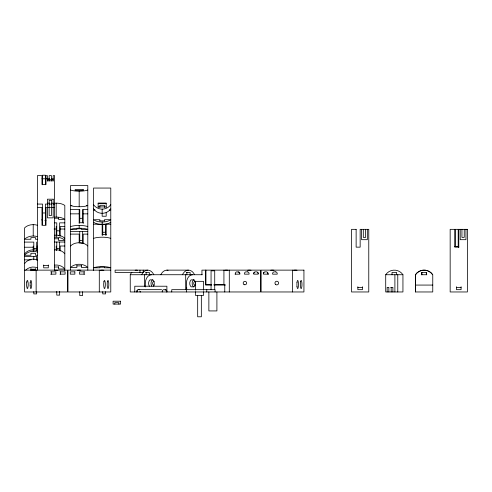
<?xml version="1.0" encoding="UTF-8"?>
<svg xmlns="http://www.w3.org/2000/svg" width="492" height="492" viewBox="0 0 492 492"><rect width="100%" height="100%" fill="white"/><g stroke="black" fill="none" stroke-linecap="round" stroke-linejoin="round"><path stroke-width="0.74" d="M257.759 272.365L258.263 274.155L253.663 274.155L254.167 272.365M268.57 274.155L263.429 274.155L263.94 272.365M30.16 282.752L30.621 280.698A4.182 0.83 -90 0 1 31.248 280.877L31.66 283.171A3.948 0.787 -90 0 1 31.629 286.246L31.162 288.294A4.182 0.83 -90 0 1 30.541 288.121L30.123 285.827M296.965 282.488L297.26 281.012A4.17 0.824 -90 0 1 298.072 281.012L298.373 282.488A3.954 0.781 -90 0 1 298.373 286.51L298.072 287.98A4.17 0.824 -90 0 1 297.26 287.98L296.965 286.51M137.163 290.532L136.997 291.965M41.98 178.787L49.594 178.787M51.746 178.787L53.185 178.787M47.435 179.611L49.163 179.611M51.457 179.611L53.185 179.611M49.163 179.654L51.457 179.654M47.435 180.798L53.185 180.798M47.435 203.165L49.594 203.165M51.746 203.165L53.185 203.165M98.142 203.639L106.186 203.639M37.386 204.069L42.552 204.069L42.552 224.746M47.435 204.069L45.424 204.069L45.424 224.746M49.163 204.069L51.457 204.069M53.185 204.069L54.618 204.069M71.967 205.551L70.565 205.551A10.375 2.688 0 0 0 87.797 205.551L86.395 205.551M98.142 206.929L106.186 206.929M37.386 207.513L41.98 207.513L41.98 225.324L46.002 225.324L46.002 207.513L54.618 207.513M70.565 209.438L79.753 209.438L79.753 222.181M87.797 209.438L82.625 209.438L82.625 222.181M93.541 209.918L95.073 209.918M109.304 209.918L110.78 209.918M42.552 212.975L45.424 212.975M70.565 213.854L79.181 213.854M83.203 213.854L87.797 213.854M54.667 218.22L58.499 218.22M79.753 218.313L82.625 218.313M99.864 220.871L104.458 220.871M79.181 222.735L83.203 222.735M54.477 222.851L56.771 222.851L56.771 235.6M64.815 222.851L59.649 222.851L59.649 236.043M93.541 224.198L110.78 224.198M64.815 226.505L60.221 226.505L60.221 236.092M54.046 229.026L56.199 229.026M60.221 229.026L64.815 229.026M56.771 230.816L59.649 230.816M70.565 231.615L87.797 231.615M102.736 232.261L105.608 232.261M70.565 234.106L79.181 234.106L79.181 243.128M87.797 234.106L83.203 234.106L83.203 243.251M102.164 234.5L106.186 234.5M58.88 235.527L60.221 235.527M54.667 238.78L58.499 238.78M37.626 239.253L35.516 239.253L35.516 237.63L30.922 237.63L30.922 239.253L24.6 239.253A10.375 7.337 0 0 1 37.595 236.689M79.753 240.6L82.625 240.6M54.477 242.027L64.815 242.027M24.6 242.095L33.794 242.095L33.794 250.477M80.522 243.128L83.203 243.128M64.815 246.006L60.221 246.006L60.221 250.988M454.374 246.578L458.784 246.578M458.784 247.15L454.762 247.15L454.762 229.34M24.6 247.224L33.216 247.224M33.794 248.595L36.666 248.595M56.771 248.608L59.649 248.608M37.626 255.268L35.516 255.268L35.516 253.282L30.922 253.282L30.922 255.268L24.6 255.268A10.375 8.985 0 0 1 37.595 252.125M24.6 256.418L36.666 256.418L36.666 260.151M24.6 259.862L31.064 259.862M43.702 265.539L48.302 265.539M76.881 265.877L81.481 265.877M54.667 267.002L58.499 267.002M30.922 269.235L35.516 269.235M24.6 270.133L67.404 270.133L67.404 291.965L24.6 291.965L24.6 227.876A10.375 7.337 0 0 1 37.595 225.311M110.78 270.133L67.976 270.133L67.976 291.965L110.78 291.965L110.78 188.061L93.541 188.061L93.541 270.594M147.729 270.133L115.097 270.133L115.097 272.433L143.203 272.433L143.203 270.133M166.893 270.133L188.498 270.133M50.627 271.855L55.91 271.855L55.91 274.155L50.627 274.155M59.962 271.855L65.104 271.855L65.104 274.155L59.962 274.155M84.753 271.855L79.47 271.855L79.47 274.155L84.753 274.155M235.053 274.155L239.875 274.155L239.358 272.365L237.003 271.855A1.722 1.722 0 0 0 235.281 273.583L235.281 274.155M145.589 272.433L149.347 272.433L149.347 274.733M186.388 272.433L190.115 272.433L190.115 274.733M421.472 272.433L426.589 272.433M201.941 274.733L201.941 270.133L260.557 270.133L260.557 291.965L130.245 291.965L130.245 274.733L202.261 274.733M385.71 274.733L402.942 274.733L402.942 291.965L385.71 291.965L385.71 274.733A10.375 10.375 0 0 1 402.942 274.733M421.269 274.733L426.822 274.733M211.185 284.499L205.939 284.499L205.939 270.133M213.952 284.499L224.893 284.499M211.683 285.071L205.613 285.071L205.613 270.133M213.915 285.071L225.398 285.071M415.525 285.071L432.757 285.071M357.856 287.371L362.45 287.371M390.734 287.371L392.887 287.371L392.887 291.965M456.484 287.371L461.078 287.371M161.597 289.665L138.055 289.665A1.722 1.218 -90 0 0 136.838 291.393L136.838 291.965M166.813 291.965L166.296 290.175L163.934 289.665A1.722 1.722 0 0 0 162.212 291.393L162.212 291.965M238.14 271.855L238.159 271.861A1.722 1.722 0 0 1 239.875 273.583M267.525 272.365L268.029 274.155M465.961 229.34L465.961 239.684L460.217 239.684L460.217 229.34M464.239 229.34L464.239 237.384L461.945 237.384L461.945 229.34M461.078 286.725L461.078 289.665L456.484 289.665L456.484 286.725M458.784 229.34L458.784 247.494M458.206 229.34L458.206 246.578M455.334 229.34L455.334 246.578M426.441 272.433L426.441 274.733M426.33 272.433L426.33 274.733M421.841 272.433L421.841 274.733M421.736 272.433L421.736 274.733M415.525 291.965L415.525 274.733A10.375 10.375 0 0 1 432.757 274.733L432.757 291.965L415.414 291.965L415.414 274.733A10.375 10.375 0 0 1 432.652 274.733M397.77 274.733L397.77 291.965M396.626 274.733L396.626 272.433L392.026 272.433L392.026 274.733M394.898 274.733L394.898 291.965M391.165 287.371L391.165 291.965M388.864 291.965L388.864 287.371L387.142 287.371L387.142 291.965M367.333 229.34L367.333 239.684L361.589 239.684L361.589 229.34M365.611 229.34L365.611 237.384L363.311 237.384L363.311 229.34M362.45 286.725L362.45 289.665L357.856 289.665L357.856 286.725M292.445 270.133L292.445 291.965M229.297 270.133L229.297 291.965M224.77 284.499L224.77 291.965M223.928 270.133L223.928 284.499M216.904 291.965L216.904 310.926L208.866 310.926L208.866 291.965M215.072 291.965L215.072 289.665L171.751 289.665L171.751 291.965M214.721 289.702L214.721 270.821L211.056 270.821L211.056 289.702M206.794 289.665L206.794 291.965M203.528 290.225L203.528 281.338L195.484 281.338L195.484 290.225M203.528 291.707L203.528 295.415L195.484 295.415L195.484 291.707M201.339 295.415L201.339 316.786L197.673 316.786L197.673 295.415M186.874 272.433L186.874 274.733M186.696 287.371L186.696 289.665M186.437 291.965L186.45 283.349A8.616 6.113 -90 0 1 192.569 274.733M185.687 274.733L185.687 289.72M166.893 291.965L166.893 286.221L134.771 286.221L134.771 291.965M146.112 272.433L146.112 274.733M145.325 286.941L145.325 283.349A8.616 6.113 -90 0 1 151.444 274.733M144.513 274.733L144.513 286.467M140.245 291.393L140.245 291.965M140.079 291.393L140.079 291.965M139.968 270.133L139.968 272.433M118.855 304.087L118.855 302.654L114.833 302.654L114.833 304.087M106.186 207.526L106.186 203.048L98.142 203.048L98.142 207.526M106.186 212.624L106.186 216.24L102.164 216.24L102.164 209.149M106.186 224.001L106.186 235.225M105.608 224.198L105.608 235.262M105.608 291.658L105.608 293.902L102.736 293.902L102.736 291.658M104.458 207.526L104.458 205.305L99.864 205.305L99.864 207.526M104.458 220.97L104.458 219.721L110.78 219.721A10.375 5.191 0 0 1 93.541 219.721L99.864 219.721L99.864 220.97M102.736 224.198L102.736 235.262M102.164 222.021L102.164 235.225M99.292 270.133L99.292 291.965M87.797 270.102L87.797 185.552L70.565 185.552L70.565 270.102M84.064 271.855L84.064 274.155M83.203 209.992L83.203 223.454M82.625 231.615L82.625 243.552M82.625 291.774L82.625 295.538L79.753 295.538L79.753 291.774M81.481 265.274L81.481 267.507L87.797 267.507A10.375 7.337 0 0 0 70.565 267.507L76.881 267.507L76.881 265.274M79.753 231.615L79.753 242.839M79.181 191.203L79.181 206.738M79.181 209.992L79.181 223.454M79.181 225.428L79.181 228.202M64.815 270.52L64.815 205.435A10.375 5.191 0 0 0 54.514 203.208M60.51 271.855L60.51 274.155M59.649 242.027L59.649 250.41M59.649 291.412L59.649 295.12L56.771 295.12L56.771 291.412M58.499 217.876L58.499 219.37L64.815 219.37A10.375 5.191 0 0 0 54.514 217.138M58.499 238.374L58.499 240.403L64.815 240.403A10.375 7.337 0 0 0 54.514 237.249M58.499 266.707L58.499 268.989L64.815 268.989A10.375 8.985 0 0 0 54.514 265.133M56.771 242.027L56.771 250.41M56.199 203.141L56.199 217.07M56.199 226.505L56.199 237.15M56.199 246.006L56.199 250.311M54.618 270.133L54.618 175.632L53.185 175.632L53.185 181.087M51.457 181.044L51.457 175.632L49.163 175.632L49.163 181.044M51.316 271.855L51.316 274.155M48.302 264.967L48.302 267.839L43.702 267.839L43.702 264.967M47.435 181.087L47.435 175.632L46.002 175.632L46.002 184.537L41.98 184.537L41.98 175.632L37.386 175.632L37.386 270.133M45.424 184.777L45.424 175.213L42.552 175.213L42.552 184.777M37.238 246.074L37.238 251.055M36.666 242.095L36.666 250.477M36.666 291.596L36.666 293.902L33.794 293.902L33.794 291.596M36.137 270.133L36.137 291.965M35.516 268.589L35.516 270.717M33.794 256.418L33.794 259.745M33.216 224.629L33.216 236M33.216 246.074L33.216 251.289M30.922 268.589L30.922 270.717M258.263 273.583A1.722 1.722 0 0 0 256.535 271.855L255.391 271.855A1.722 1.722 0 0 0 253.663 273.583M268.029 273.583A1.722 1.722 0 0 0 266.307 271.855L265.157 271.855A1.722 1.722 0 0 0 263.429 273.583M297.02 286.51A3.954 0.781 -90 0 1 297.02 282.488M138.861 289.665A1.722 1.218 -90 0 1 139.47 289.899M165.084 289.665A1.722 1.722 0 0 1 166.813 291.393M193.571 286.83A4.022 2.854 -90 0 1 193.571 279.868M195.681 284.911A1.839 1.304 -90 0 1 193.694 283.404A1.839 1.304 -90 0 1 195.613 281.725M141.659 274.733A10.375 7.312 90 0 1 153.805 274.733M130.245 274.733A10.375 7.312 90 0 1 131.868 272.273M135.128 270.274A10.375 7.312 90 0 1 136.315 270.133A10.375 7.312 -90 0 1 137.502 270.274M154.248 285.108A1.839 1.304 -90 0 1 152.569 283.404A1.839 1.304 -90 0 1 154.168 281.559M160.816 274.733A10.375 7.312 90 0 1 168.079 270.274M182.421 274.733A10.375 7.312 -90 0 1 194.568 274.733M153.461 286.19A4.022 2.854 -90 0 0 152.871 279.868L150.017 279.868A4.022 2.854 -90 0 0 149.42 286.19M151.85 286.19A4.022 2.854 -90 0 1 152.446 279.868M270.649 270.274A10.375 10.375 0 0 1 274.026 270.274M293.632 270.274A10.375 10.375 0 0 1 297.008 270.274M247.667 270.274A10.375 10.375 0 0 1 251.043 270.274M224.69 270.274A10.375 10.375 0 0 1 228.06 270.274M46.002 220.68A10.375 8.985 0 0 1 44.87 220.625M42.669 220.201A10.375 8.985 0 0 1 41.623 219.838M87.797 190.01A10.375 2.688 0 0 1 70.565 190.01M70.565 226.621A10.375 2.688 0 0 1 87.797 226.621M70.565 245.975A10.375 7.337 0 0 1 87.797 245.975M54.514 235.219A10.375 7.337 0 0 1 64.815 238.374M24.6 253.835A10.375 8.985 0 0 1 37.595 250.692M24.6 263.577A10.375 10.024 0 0 1 37.595 260.071M25.652 270.176A10.375 10.024 0 0 1 37.595 267.949M31.531 270.274A10.375 10.375 0 0 1 34.907 270.274M54.514 270.274A10.375 10.375 0 0 1 57.884 270.274M54.514 249.905A10.375 8.985 0 0 1 64.815 253.767M77.49 270.274A10.375 10.375 0 0 1 80.866 270.274M100.473 270.274A10.375 10.375 0 0 1 103.849 270.274M110.78 208.872A10.375 10.024 0 0 1 93.541 208.872M110.78 204.709A10.375 10.024 0 0 1 93.541 204.709M110.78 222.212A10.375 5.191 0 0 1 93.541 222.212M93.541 238.386A10.375 2.688 0 0 1 110.78 238.386M30.184 285.827A3.948 0.787 -90 0 1 30.221 282.752M26.753 282.027L26.648 282.931A3.948 0.787 -90 0 0 26.642 286.006L27.078 288.201A4.182 0.83 -90 0 0 27.706 288.226L28.149 286.067A3.948 0.787 -90 0 0 28.155 282.986L27.718 280.797A4.182 0.83 -90 0 0 27.091 280.772L26.753 282.027M103.935 281.652L103.806 282.488A3.954 0.781 -90 0 0 103.806 286.51L104.107 287.98A4.17 0.824 -90 0 0 104.919 287.98L105.214 286.51A3.954 0.781 -90 0 0 105.214 282.488L104.919 281.012A4.17 0.824 -90 0 0 104.107 281.012L103.935 281.652M107.422 281.652L107.293 282.488A3.954 0.781 -90 0 0 107.348 286.51L107.588 287.98A4.17 0.824 -90 0 0 108.4 287.98L108.695 286.51A3.954 0.781 -90 0 0 108.695 282.488L108.4 281.012A4.17 0.824 -90 0 0 107.588 281.012L107.422 281.652M300.575 281.652L300.446 282.488A3.954 0.781 -90 0 0 300.446 286.51L300.741 287.98A4.17 0.824 -90 0 0 301.559 287.98L301.854 286.51A3.954 0.781 -90 0 0 301.854 282.488L301.559 281.012A4.17 0.824 -90 0 0 300.741 281.012L300.575 281.652M83.203 189.568L75.159 189.568L75.159 190.607L83.203 190.607L83.203 189.568M53.185 199.186L47.435 199.186L47.435 217.851L53.185 217.851L53.185 199.186M51.457 200.336L49.163 200.336L49.163 215.551L51.457 215.551L51.457 200.336M81.481 228.798L76.881 228.798L76.881 229.395L70.565 229.395A10.375 2.688 0 0 1 87.797 229.395L81.481 229.395L81.481 228.798M356.134 229.34L351.534 229.34L351.534 291.965L368.772 291.965L368.772 229.34L360.15 229.34L360.15 247.15L356.134 247.15L356.134 229.34M467.4 229.34L450.162 229.34L450.162 291.965L467.4 291.965L467.4 229.34M104.458 267.205L99.864 267.205L99.864 267.802L93.541 267.802A10.375 2.688 0 0 1 110.78 267.802L104.458 267.802L104.458 267.205M303.933 270.133L261.135 270.133L261.135 291.965L303.933 291.965L303.933 270.133M74.87 271.855L70.276 271.855L70.276 274.155L74.87 274.155L74.87 271.855M247.347 271.855L246.197 271.855A1.722 1.722 0 0 0 244.475 273.583L244.475 274.155L249.069 274.155L249.069 273.583A1.722 1.722 0 0 0 247.347 271.855M275.495 271.855L274.345 271.855A1.722 1.722 0 0 0 272.623 273.583L272.623 274.155L277.217 274.155L277.217 273.583A1.722 1.722 0 0 0 275.495 271.855M193.996 279.868L191.142 279.868A4.022 2.854 -90 0 0 191.142 286.83L193.996 286.83A4.022 2.854 -90 0 0 193.996 279.868M120.577 301.215L113.105 301.215L113.105 304.087L120.577 304.087L120.577 301.215M244.063 284.554A1.722 1.722 0 0 0 246.652 283.06A1.722 1.722 0 0 0 244.063 281.565A1.722 1.722 0 0 0 244.063 284.554M275.748 284.579A1.839 1.839 0 0 0 278.62 283.207A1.839 1.839 0 0 0 276 281.399A1.839 1.839 0 0 0 275.748 284.579"/></g></svg>
